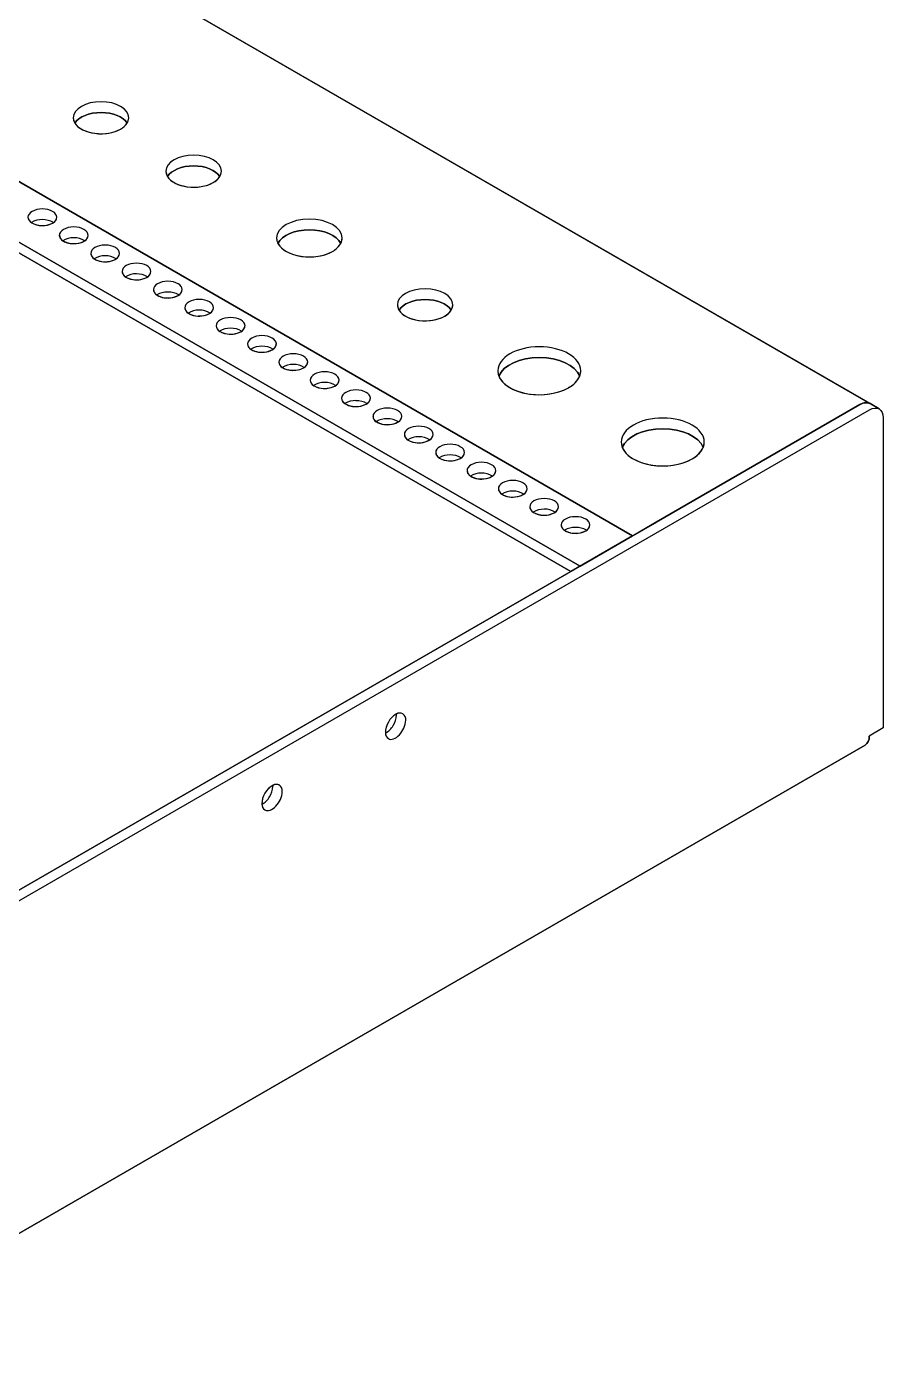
# Model space of a CAD drawing. Header units: millimetres. Extents: x -132 to 387, y -467 to 91.
# Drawn here: x 288.7 to 386.8, y -466.8 to -313.7 of the extents above; entities that cross this region are included whole.
import ezdxf

# ---------------------------------------------------------------- set-up
doc = ezdxf.new("R2010")
doc.units = ezdxf.units.MM
doc.layers.get('0').update_dxf_attribs({"lineweight": 25})

msp = doc.modelspace()

# ---------------------------------------------------------------- linework, layer by layer
for p, q in [((385.27, -356.87), (118.97, -203.13)), ((385.27, -356.87), (118.97, -203.13)), ((118.97, -203.13), (385.24, -356.86)), ((119.02, -203.15), (385.27, -356.87)), ((385.24, -356.86), (119.02, -203.15)), ((358.07, -372.02), (93.2, -219.09)), ((93.2, -219.09), (358.07, -372.02)), ((358.07, -372.02), (93.2, -219.09)), ((87.19, -222.56), (352.06, -375.49)), ((352.06, -375.49), (87.19, -222.56)), ((87.19, -222.56), (352.06, -375.49)), ((87.19, -223.79), (351, -376.1)), ((351, -376.1), (118.18, -241.69)), ((118.18, -241.69), (351, -376.1)), ((261.43, -427.82), (384.13, -356.98)), ((262.49, -428.43), (385.19, -357.59)), ((262.49, -428.43), (385.19, -357.59)), ((262.49, -428.43), (385.19, -357.59)), ((384.12, -356.98), (360.6, -370.56)), ((360.78, -370.44), (384.12, -356.97)), ((360.78, -370.44), (384.11, -356.97)), ((360.78, -370.46), (384.12, -356.98)), ((360.78, -370.46), (384.11, -356.98)), ((384.11, -356.98), (360.78, -370.44)), ((384.12, -356.97), (384.11, -356.97)), ((384.11, -356.97), (384.13, -356.98)), ((384.11, -356.98), (384.11, -356.97)), ((385.24, -356.86), (385.27, -356.87)), ((385.25, -356.86), (385.3, -356.89)), ((386.31, -357.48), (385.25, -356.86)), ((386.31, -357.48), (385.27, -356.87)), ((386.31, -357.48), (385.28, -356.88)), ((385.3, -356.89), (386.31, -357.48)), ((386.78, -358.51), (386.78, -394.02)), ((386.78, -358.51), (386.78, -394.02)), ((386.78, -358.51), (386.78, -394.02)), ((360.6, -370.56), (358.07, -372.02)), ((360.78, -370.46), (358.37, -371.85)), ((360.6, -370.56), (358.37, -371.85)), ((358.37, -371.85), (360.6, -370.56)), ((360.6, -370.56), (360.78, -370.46)), ((360.78, -370.46), (360.6, -370.56)), ((360.78, -370.44), (360.78, -370.46)), ((360.78, -370.44), (360.78, -370.46)), ((360.78, -370.44), (360.78, -370.46)), ((358.07, -372.02), (351, -376.1)), ((358.37, -371.85), (352.06, -375.49)), ((352.06, -375.49), (358.07, -372.02)), ((352.06, -375.49), (358.07, -372.02)), ((358.07, -372.02), (358.37, -371.85)), ((358.07, -372.02), (358.37, -371.85)), ((358.37, -371.85), (358.38, -371.84)), ((351, -376.1), (267.6, -424.25)), ((352.06, -375.49), (273.1, -421.07)), ((273.1, -421.07), (351, -376.1)), ((273.1, -421.07), (351, -376.1)), ((351, -376.1), (352.06, -375.49)), ((351, -376.1), (352.06, -375.49)), ((386.78, -394.02), (385.18, -394.95)), ((386.78, -394.02), (385.18, -394.95)), ((386.78, -394.02), (385.18, -394.95)), ((384.71, -395.98), (262.03, -466.81)), ((262.03, -466.81), (384.71, -395.98)), ((384.71, -395.98), (262.03, -466.81))]:
    msp.add_line(p, q)
for centre, radius, start, end in [((295.16, -324.1), 1.16, 180.5831, 212.523), ((295.16, -324.1), 1.16, 180.5831, 212.523), ((299.19, -324.1), 1.16, 327.4025, 359.3195), ((299.19, -324.1), 1.16, 327.4025, 359.3195), ((298.43, -323.58), 2.08, 298.3784, 326.5649), ((298.43, -323.58), 2.08, 298.3784, 326.5649), ((305.77, -330.23), 1.16, 180.6796, 212.5963), ((305.77, -330.23), 1.16, 180.6796, 212.5963), ((309.8, -330.23), 1.16, 327.4782, 359.4178), ((309.8, -330.23), 1.16, 327.4782, 359.4178), ((309.04, -329.71), 2.07, 298.2978, 326.5684), ((309.04, -329.71), 2.07, 298.2978, 326.5684), ((289.58, -335.45), 0.771, 184.2121, 240.251), ((289.58, -335.45), 0.771, 184.2121, 240.251), ((290.4, -338.07), 2.29, 88.4632, 121.662), ((290.4, -338.07), 2.29, 88.4632, 121.662), ((290.4, -338.07), 2.29, 88.4632, 121.662), ((290.39, -334.21), 2.26, 238.1605, 270.0649), ((290.39, -334.21), 2.26, 238.1605, 270.0649), ((290.45, -333.87), 2.6, 256.1431, 296.9603), ((290.5, -334.05), 2.42, 267.4559, 297.8661), ((290.5, -334.05), 2.42, 267.4559, 297.8661), ((290.52, -338.08), 2.29, 58.3574, 91.5105), ((290.52, -338.08), 2.29, 58.3574, 91.5105), ((290.52, -338.08), 2.29, 58.3574, 91.5105), ((291.29, -335.43), 0.825, 294.1172, 354.487), ((290.88, -334.88), 1.5, 299.7908, 304.2116), ((290.88, -334.88), 1.5, 299.7908, 304.2116), ((291.34, -335.45), 0.771, 299.7918, 355.7585), ((291.34, -335.45), 0.771, 299.7918, 355.7585), ((293.17, -337.53), 0.769, 184.1436, 240.306), ((293.17, -337.53), 0.769, 184.1436, 240.306), ((293.99, -340.15), 2.29, 88.4536, 121.6785), ((293.99, -340.15), 2.29, 88.4536, 121.6785), ((293.99, -340.15), 2.29, 88.4536, 121.6785), ((293.98, -336.28), 2.25, 238.1466, 270.0712), ((293.98, -336.28), 2.25, 238.1466, 270.0712), ((294.04, -335.95), 2.59, 256.138, 296.966), ((294.09, -336.12), 2.42, 267.4553, 297.8667), ((294.09, -336.12), 2.42, 267.4553, 297.8667), ((294.12, -340.15), 2.29, 58.3574, 91.5105), ((294.12, -340.15), 2.29, 58.3574, 91.5105), ((294.12, -340.15), 2.29, 58.3574, 91.5105), ((294.88, -337.51), 0.825, 294.1172, 354.487), ((294.48, -336.96), 1.5, 299.7908, 304.2116), ((294.48, -336.96), 1.5, 299.7908, 304.2116), ((294.94, -337.53), 0.771, 299.7918, 355.7586), ((294.94, -337.53), 0.771, 299.7918, 355.7586), ((318.62, -337.89), 1.33, 180.335, 207.7212), ((318.62, -337.89), 1.33, 180.335, 207.7212), ((323.44, -337.88), 1.35, 332.4093, 359.5345), ((323.44, -337.88), 1.35, 332.4093, 359.5345), ((296.76, -339.6), 0.769, 184.144, 240.3048), ((296.76, -339.6), 0.769, 184.144, 240.3048), ((297.59, -342.22), 2.29, 88.454, 121.6789), ((297.59, -342.22), 2.29, 88.454, 121.6789), ((297.59, -342.22), 2.29, 88.454, 121.6789), ((297.71, -342.22), 2.29, 58.3569, 91.5101), ((297.71, -342.22), 2.29, 58.3569, 91.5101), ((297.71, -342.22), 2.29, 58.3569, 91.5101), ((298.48, -339.58), 0.826, 294.2246, 354.4919), ((298.53, -339.6), 0.771, 299.7931, 355.7582), ((298.53, -339.6), 0.771, 299.7931, 355.7582), ((322.59, -337.35), 2.35, 297.8878, 330.426), ((322.59, -337.35), 2.35, 297.8878, 330.426), ((297.57, -338.36), 2.25, 238.1479, 270.0699), ((297.57, -338.36), 2.25, 238.1479, 270.0699), ((297.64, -338.02), 2.6, 256.1511, 296.9457), ((297.68, -338.19), 2.43, 267.4745, 297.8286), ((297.68, -338.19), 2.43, 267.4745, 297.8286), ((297.91, -338.79), 1.79, 300.4292, 304.0941), ((297.91, -338.79), 1.79, 300.4292, 304.0941), ((300.36, -341.68), 0.771, 184.2412, 240.2075), ((300.36, -341.68), 0.771, 184.2412, 240.2075), ((301.18, -344.29), 2.29, 88.454, 121.6789), ((301.18, -344.29), 2.29, 88.454, 121.6789), ((301.18, -344.29), 2.29, 88.454, 121.6789), ((301.16, -340.43), 2.25, 238.1479, 270.0699), ((301.16, -340.43), 2.25, 238.1479, 270.0699), ((301.23, -340.09), 2.6, 256.1511, 296.9457), ((301.27, -340.26), 2.42, 267.459, 297.8441), ((301.27, -340.26), 2.42, 267.459, 297.8441), ((301.3, -344.3), 2.29, 58.339, 91.528), ((301.3, -344.3), 2.29, 58.339, 91.528), ((301.3, -344.3), 2.29, 58.339, 91.528), ((302.07, -341.65), 0.826, 294.2246, 354.4919), ((301.67, -341.14), 1.47, 300.0228, 304.5005), ((301.67, -341.14), 1.47, 300.0228, 304.5005), ((302.12, -341.68), 0.771, 299.7925, 355.7588), ((302.12, -341.68), 0.771, 299.7925, 355.7588), ((303.95, -343.75), 0.771, 184.2414, 240.2082), ((303.95, -343.75), 0.771, 184.2414, 240.2082), ((304.77, -346.37), 2.29, 88.472, 121.661), ((304.77, -346.37), 2.29, 88.472, 121.661), ((304.77, -346.37), 2.29, 88.472, 121.661), ((304.76, -342.51), 2.25, 238.1454, 270.0751), ((304.76, -342.51), 2.25, 238.1454, 270.0751), ((304.82, -342.17), 2.6, 256.1463, 296.9571), ((304.87, -342.34), 2.42, 267.4541, 297.8455), ((304.87, -342.34), 2.42, 267.4541, 297.8455), ((304.89, -346.37), 2.29, 58.339, 91.528), ((304.89, -346.37), 2.29, 58.339, 91.528), ((304.89, -346.37), 2.29, 58.339, 91.528), ((305.66, -343.73), 0.826, 294.2256, 354.4909), ((305.26, -343.21), 1.47, 300.0334, 304.4983), ((305.26, -343.21), 1.47, 300.0334, 304.4983), ((305.71, -343.75), 0.771, 299.7918, 355.7586), ((305.71, -343.75), 0.771, 299.7918, 355.7586), ((307.54, -345.82), 0.771, 184.2414, 240.2056), ((307.54, -345.82), 0.771, 184.2414, 240.2056), ((309.25, -345.8), 0.825, 294.2192, 354.4965), ((309.3, -345.82), 0.771, 299.7944, 355.7586), ((309.3, -345.82), 0.771, 299.7944, 355.7586), ((332.29, -345.53), 1.17, 180.7119, 212.3911), ((332.29, -345.53), 1.17, 180.7119, 212.3911), ((336.3, -345.53), 1.17, 327.6089, 359.2881), ((336.3, -345.53), 1.17, 327.6089, 359.2881), ((308.36, -348.44), 2.29, 88.473, 121.6634), ((308.36, -348.44), 2.29, 88.473, 121.6634), ((308.36, -348.44), 2.29, 88.473, 121.6634), ((308.35, -344.58), 2.26, 238.1655, 270.0568), ((308.35, -344.58), 2.26, 238.1655, 270.0568), ((308.41, -344.24), 2.6, 256.1445, 296.959), ((308.46, -344.41), 2.42, 267.4517, 297.8496), ((308.46, -344.41), 2.42, 267.4517, 297.8496), ((308.48, -348.44), 2.29, 58.3187, 91.545), ((308.48, -348.44), 2.29, 58.3187, 91.545), ((308.48, -348.44), 2.29, 58.3187, 91.545), ((308.85, -345.27), 1.48, 300.0354, 304.4625), ((308.85, -345.27), 1.48, 300.0354, 304.4625), ((335.55, -345.01), 2.08, 298.3579, 326.5074), ((335.55, -345.01), 2.08, 298.3579, 326.5074), ((311.13, -347.9), 0.771, 184.2414, 240.2056), ((311.13, -347.9), 0.771, 184.2414, 240.2056), ((311.95, -350.52), 2.29, 88.4909, 121.6455), ((311.95, -350.52), 2.29, 88.4909, 121.6455), ((311.95, -350.52), 2.29, 88.4909, 121.6455), ((311.94, -346.65), 2.26, 238.1655, 270.0568), ((311.94, -346.65), 2.26, 238.1655, 270.0568), ((312.01, -346.32), 2.6, 256.1445, 296.959), ((312.05, -346.49), 2.42, 267.4517, 297.8496), ((312.05, -346.49), 2.42, 267.4517, 297.8496), ((312.08, -350.52), 2.29, 58.3187, 91.545), ((312.08, -350.52), 2.29, 58.3187, 91.545), ((312.08, -350.52), 2.29, 58.3187, 91.545), ((312.84, -347.88), 0.825, 294.2192, 354.4965), ((312.44, -347.34), 1.48, 300.0354, 304.4625), ((312.44, -347.34), 1.48, 300.0354, 304.4625), ((312.9, -347.9), 0.769, 299.6966, 355.8564), ((312.9, -347.9), 0.769, 299.6966, 355.8564), ((314.73, -349.97), 0.771, 184.2414, 240.2056), ((314.73, -349.97), 0.771, 184.2414, 240.2056), ((315.55, -352.59), 2.29, 88.4909, 121.6455), ((315.55, -352.59), 2.29, 88.4909, 121.6455), ((315.55, -352.59), 2.29, 88.4909, 121.6455), ((315.53, -348.72), 2.26, 238.1655, 270.0568), ((315.53, -348.72), 2.26, 238.1655, 270.0568), ((315.67, -352.59), 2.29, 58.3187, 91.545), ((315.67, -352.59), 2.29, 58.3187, 91.545), ((315.67, -352.59), 2.29, 58.3187, 91.545), ((316.44, -349.95), 0.825, 294.2192, 354.4965), ((316.03, -349.42), 1.48, 300.0354, 304.4625), ((316.03, -349.42), 1.48, 300.0354, 304.4625), ((316.49, -349.97), 0.769, 299.6966, 355.8564), ((316.49, -349.97), 0.769, 299.6966, 355.8564), ((315.6, -348.39), 2.6, 256.1445, 296.959), ((315.64, -348.56), 2.42, 267.4362, 297.8651), ((315.64, -348.56), 2.42, 267.4362, 297.8651), ((318.32, -352.05), 0.771, 184.2414, 240.2056), ((318.32, -352.05), 0.771, 184.2414, 240.2056), ((320.03, -352.02), 0.823, 294.1368, 354.5789), ((320.08, -352.05), 0.769, 299.6966, 355.8564), ((320.08, -352.05), 0.769, 299.6966, 355.8564), ((319.14, -354.67), 2.29, 88.4909, 121.6455), ((319.14, -354.67), 2.29, 88.4909, 121.6455), ((319.14, -354.67), 2.29, 88.4909, 121.6455), ((319.12, -350.8), 2.26, 238.1655, 270.0568), ((319.12, -350.8), 2.26, 238.1655, 270.0568), ((319.19, -350.46), 2.59, 256.1386, 296.9648), ((319.24, -350.64), 2.42, 267.4362, 297.8651), ((319.24, -350.64), 2.42, 267.4362, 297.8651), ((319.26, -354.66), 2.29, 58.3187, 91.545), ((319.26, -354.66), 2.29, 58.3187, 91.545), ((319.26, -354.66), 2.29, 58.3187, 91.545), ((319.62, -351.49), 1.48, 300.0354, 304.4625), ((319.62, -351.49), 1.48, 300.0354, 304.4625), ((344.3, -353.09), 1.67, 180.3025, 201.8708), ((344.3, -353.09), 1.67, 180.3025, 201.8708), ((349.45, -352.53), 2.82, 297.2288, 335.2322), ((349.45, -352.53), 2.82, 297.2288, 335.2322), ((350.48, -353.1), 1.65, 337.9952, 359.8315), ((350.48, -353.1), 1.65, 337.9952, 359.8315), ((321.91, -354.12), 0.769, 184.1436, 240.3034), ((321.91, -354.12), 0.769, 184.1436, 240.3034), ((322.73, -356.74), 2.29, 88.455, 121.6813), ((322.73, -356.74), 2.29, 88.455, 121.6813), ((322.73, -356.74), 2.29, 88.455, 121.6813), ((322.72, -352.88), 2.25, 238.1258, 270.0965), ((322.72, -352.88), 2.25, 238.1258, 270.0965), ((322.78, -352.54), 2.59, 256.1386, 296.9648), ((322.83, -352.71), 2.42, 267.449, 297.8721), ((322.83, -352.71), 2.42, 267.449, 297.8721), ((322.85, -356.74), 2.29, 58.3117, 91.5292), ((322.85, -356.74), 2.29, 58.3117, 91.5292), ((322.85, -356.74), 2.29, 58.3117, 91.5292), ((323.62, -354.1), 0.825, 294.1113, 354.4921), ((323.34, -353.76), 1.26, 299.6353, 304.8626), ((323.34, -353.76), 1.26, 299.6353, 304.8626), ((323.67, -354.12), 0.77, 299.6602, 355.7589), ((323.67, -354.12), 0.77, 299.6602, 355.7589), ((325.5, -356.19), 0.769, 184.1436, 240.3034), ((325.5, -356.19), 0.769, 184.1436, 240.3034), ((326.32, -358.81), 2.29, 88.455, 121.6813), ((326.32, -358.81), 2.29, 88.455, 121.6813), ((326.32, -358.81), 2.29, 88.455, 121.6813), ((326.44, -358.82), 2.29, 58.3545, 91.5091), ((326.44, -358.82), 2.29, 58.3545, 91.5091), ((326.44, -358.82), 2.29, 58.3545, 91.5091), ((327.21, -356.17), 0.825, 294.1113, 354.4921), ((327.26, -356.19), 0.771, 299.7944, 355.7586), ((327.26, -356.19), 0.771, 299.7944, 355.7586), ((326.31, -354.95), 2.25, 238.1456, 270.0766), ((326.31, -354.95), 2.25, 238.1456, 270.0766), ((326.37, -354.61), 2.59, 256.1386, 296.9648), ((326.42, -354.79), 2.42, 267.449, 297.8721), ((326.42, -354.79), 2.42, 267.449, 297.8721), ((326.8, -355.61), 1.51, 299.7929, 304.1759), ((326.8, -355.61), 1.51, 299.7929, 304.1759), ((384.72, -357.74), 1.03, 55.6274, 59.3376), ((384.72, -357.74), 1.03, 55.6274, 59.3376), ((384.72, -357.74), 1.03, 55.6274, 59.3376), ((329.09, -358.27), 0.769, 184.1436, 240.3034), ((329.09, -358.27), 0.769, 184.1436, 240.3034), ((329.91, -360.88), 2.29, 88.455, 121.6813), ((329.91, -360.88), 2.29, 88.455, 121.6813), ((329.91, -360.88), 2.29, 88.455, 121.6813), ((329.9, -357.02), 2.25, 238.1456, 270.0766), ((329.9, -357.02), 2.25, 238.1456, 270.0766), ((329.97, -356.69), 2.59, 256.1327, 296.9707), ((330.01, -356.86), 2.42, 267.449, 297.8721), ((330.01, -356.86), 2.42, 267.449, 297.8721), ((330.04, -360.89), 2.29, 58.3545, 91.5091), ((330.04, -360.89), 2.29, 58.3545, 91.5091), ((330.04, -360.89), 2.29, 58.3545, 91.5091), ((330.81, -358.25), 0.825, 294.1113, 354.4921), ((330.39, -357.69), 1.51, 299.7929, 304.1759), ((330.39, -357.69), 1.51, 299.7929, 304.1759), ((330.86, -358.27), 0.771, 299.7944, 355.7586), ((330.86, -358.27), 0.771, 299.7944, 355.7586), ((332.69, -360.34), 0.771, 184.2414, 240.2056), ((332.69, -360.34), 0.771, 184.2414, 240.2056), ((333.51, -362.96), 2.29, 88.455, 121.6813), ((333.51, -362.96), 2.29, 88.455, 121.6813), ((333.51, -362.96), 2.29, 88.455, 121.6813), ((333.49, -359.1), 2.25, 238.1456, 270.0766), ((333.49, -359.1), 2.25, 238.1456, 270.0766), ((333.56, -358.76), 2.6, 256.1462, 296.95), ((333.6, -358.93), 2.42, 267.4672, 297.8342), ((333.6, -358.93), 2.42, 267.4672, 297.8342), ((333.63, -362.96), 2.29, 58.3366, 91.527), ((333.63, -362.96), 2.29, 58.3366, 91.527), ((333.63, -362.96), 2.29, 58.3366, 91.527), ((333.82, -359.51), 1.81, 300.4354, 304.0626), ((333.82, -359.51), 1.81, 300.4354, 304.0626), ((334.4, -360.32), 0.825, 294.2192, 354.4965), ((334.45, -360.34), 0.771, 299.7944, 355.7586), ((334.45, -360.34), 0.771, 299.7944, 355.7586), ((358.44, -361.26), 1.67, 180.2071, 201.7895), ((358.44, -361.26), 1.67, 180.2071, 201.7895), ((364.6, -361.26), 1.67, 338.1258, 359.6974), ((364.6, -361.26), 1.67, 338.1258, 359.6974), ((336.28, -362.41), 0.771, 184.2414, 240.2056), ((336.28, -362.41), 0.771, 184.2414, 240.2056), ((337.1, -365.03), 2.29, 88.473, 121.6634), ((337.1, -365.03), 2.29, 88.473, 121.6634), ((337.1, -365.03), 2.29, 88.473, 121.6634), ((337.22, -365.03), 2.29, 58.3366, 91.527), ((337.22, -365.03), 2.29, 58.3366, 91.527), ((337.22, -365.03), 2.29, 58.3366, 91.527), ((337.99, -362.39), 0.825, 294.2192, 354.4965), ((338.04, -362.41), 0.771, 299.7944, 355.7586), ((338.04, -362.41), 0.771, 299.7944, 355.7586), ((363.59, -360.69), 2.82, 297.2137, 335.2023), ((363.59, -360.69), 2.82, 297.2137, 335.2023), ((337.08, -361.17), 2.25, 238.1456, 270.0766), ((337.08, -361.17), 2.25, 238.1456, 270.0766), ((337.15, -360.83), 2.6, 256.1462, 296.95), ((337.2, -361), 2.42, 267.4517, 297.8496), ((337.2, -361), 2.42, 267.4517, 297.8496), ((337.58, -361.86), 1.48, 300.0354, 304.4625), ((337.58, -361.86), 1.48, 300.0354, 304.4625), ((339.87, -364.49), 0.771, 184.2414, 240.2056), ((339.87, -364.49), 0.771, 184.2414, 240.2056), ((340.69, -367.11), 2.29, 88.473, 121.6634), ((340.69, -367.11), 2.29, 88.473, 121.6634), ((340.69, -367.11), 2.29, 88.473, 121.6634), ((340.68, -363.24), 2.25, 238.1456, 270.0766), ((340.68, -363.24), 2.25, 238.1456, 270.0766), ((340.74, -362.91), 2.6, 256.1445, 296.959), ((340.79, -363.08), 2.42, 267.4517, 297.8496), ((340.79, -363.08), 2.42, 267.4517, 297.8496), ((340.81, -367.11), 2.29, 58.3366, 91.527), ((340.81, -367.11), 2.29, 58.3366, 91.527), ((340.81, -367.11), 2.29, 58.3366, 91.527), ((341.58, -364.47), 0.825, 294.2192, 354.4965), ((341.18, -363.93), 1.48, 300.0354, 304.4625), ((341.18, -363.93), 1.48, 300.0354, 304.4625), ((341.63, -364.49), 0.771, 299.7944, 355.7586), ((341.63, -364.49), 0.771, 299.7944, 355.7586), ((343.46, -366.56), 0.771, 184.2414, 240.2056), ((343.46, -366.56), 0.771, 184.2414, 240.2056), ((344.28, -369.18), 2.29, 88.473, 121.6634), ((344.28, -369.18), 2.29, 88.473, 121.6634), ((344.28, -369.18), 2.29, 88.473, 121.6634), ((344.27, -365.32), 2.26, 238.1655, 270.0568), ((344.27, -365.32), 2.26, 238.1655, 270.0568), ((344.33, -364.98), 2.6, 256.1445, 296.959), ((344.38, -365.15), 2.42, 267.4517, 297.8496), ((344.38, -365.15), 2.42, 267.4517, 297.8496), ((344.41, -369.18), 2.29, 58.3187, 91.545), ((344.41, -369.18), 2.29, 58.3187, 91.545), ((344.41, -369.18), 2.29, 58.3187, 91.545), ((345.17, -366.54), 0.825, 294.2192, 354.4965), ((344.77, -366.01), 1.48, 300.0354, 304.4625), ((344.77, -366.01), 1.48, 300.0354, 304.4625), ((345.22, -366.56), 0.771, 299.7944, 355.7586), ((345.22, -366.56), 0.771, 299.7944, 355.7586), ((347.06, -368.64), 0.771, 184.2414, 240.2056), ((347.06, -368.64), 0.771, 184.2414, 240.2056), ((347.88, -371.26), 2.29, 88.4909, 121.6455), ((347.88, -371.26), 2.29, 88.4909, 121.6455), ((347.88, -371.26), 2.29, 88.4909, 121.6455), ((348, -371.25), 2.29, 58.3187, 91.545), ((348, -371.25), 2.29, 58.3187, 91.545), ((348, -371.25), 2.29, 58.3187, 91.545), ((348.76, -368.61), 0.825, 294.2192, 354.4965), ((348.82, -368.64), 0.769, 299.6966, 355.8564), ((348.82, -368.64), 0.769, 299.6966, 355.8564), ((347.86, -367.39), 2.26, 238.1655, 270.0568), ((347.86, -367.39), 2.26, 238.1655, 270.0568), ((347.93, -367.05), 2.6, 256.1445, 296.959), ((347.97, -367.23), 2.42, 267.4517, 297.8496), ((347.97, -367.23), 2.42, 267.4517, 297.8496), ((348.36, -368.08), 1.48, 300.0354, 304.4625), ((348.36, -368.08), 1.48, 300.0354, 304.4625), ((361.66, -371.96), 1.76, 120.1102, 127.3274), ((361.66, -371.96), 1.76, 120.1102, 127.3274), ((361.66, -371.96), 1.76, 120.1102, 127.3274), ((350.65, -370.71), 0.771, 184.2414, 240.2056), ((350.65, -370.71), 0.771, 184.2414, 240.2056), ((351.47, -373.33), 2.29, 88.4909, 121.6455), ((351.47, -373.33), 2.29, 88.4909, 121.6455), ((351.47, -373.33), 2.29, 88.4909, 121.6455), ((351.45, -369.46), 2.26, 238.1655, 270.0568), ((351.45, -369.46), 2.26, 238.1655, 270.0568), ((351.52, -369.13), 2.6, 256.1445, 296.959), ((351.56, -369.3), 2.42, 267.4362, 297.8651), ((351.56, -369.3), 2.42, 267.4362, 297.8651), ((351.59, -373.33), 2.29, 58.3187, 91.545), ((351.59, -373.33), 2.29, 58.3187, 91.545), ((351.59, -373.33), 2.29, 58.3187, 91.545), ((352.36, -370.69), 0.825, 294.2192, 354.4965), ((351.95, -370.16), 1.48, 300.0354, 304.4625), ((351.95, -370.16), 1.48, 300.0354, 304.4625), ((352.41, -370.71), 0.769, 299.6966, 355.8564), ((352.41, -370.71), 0.769, 299.6966, 355.8564), ((332.04, -394.55), 2.29, 148.469, 181.6896), ((332.04, -394.55), 2.29, 148.469, 181.6896), ((332.1, -394.44), 2.29, 118.3783, 151.5288), ((332.1, -394.44), 2.29, 118.3783, 151.5288), ((328.6, -392.45), 2.41, 327.3834, 357.8789), ((328.6, -392.45), 2.41, 327.3834, 357.8789), ((328.6, -392.45), 2.41, 327.3834, 357.8789), ((331.4, -393.09), 0.772, 64.2331, 120.228), ((331.4, -393.09), 0.772, 64.2331, 120.228), ((329.59, -392.54), 1.43, 0.1904, 4.7974), ((329.59, -392.54), 1.43, 0.1904, 4.7974), ((329.59, -392.54), 1.43, 0.1904, 4.7974), ((329.48, -393.01), 2.6, 316.1295, 356.9289), ((329.48, -393.01), 2.6, 316.1295, 356.9289), ((329.48, -393.01), 2.6, 316.1295, 356.9289), ((331.26, -393.07), 0.825, 354.1875, 54.5288), ((331.26, -393.07), 0.825, 354.1875, 54.5288), ((331.26, -393.07), 0.825, 354.1875, 54.5288), ((328.68, -392.62), 2.26, 298.2102, 330.0694), ((328.68, -392.62), 2.26, 298.2102, 330.0694), ((328.68, -392.62), 2.26, 298.2102, 330.0694), ((330.52, -394.62), 0.768, 179.6435, 235.8589), ((330.52, -394.62), 0.768, 179.6435, 235.8589), ((317.96, -402.61), 2.29, 118.3786, 151.5223), ((317.96, -402.61), 2.29, 118.3786, 151.5223), ((314.45, -400.61), 2.42, 327.4477, 357.8173), ((314.45, -400.61), 2.42, 327.4477, 357.8173), ((314.45, -400.61), 2.42, 327.4477, 357.8173), ((317.26, -401.26), 0.772, 64.2331, 120.228), ((317.26, -401.26), 0.772, 64.2331, 120.228), ((315.45, -400.71), 1.43, 0.1938, 4.7983), ((315.45, -400.71), 1.43, 0.1938, 4.7983), ((315.45, -400.71), 1.43, 0.1938, 4.7983), ((317.9, -402.71), 2.29, 148.4382, 181.6358), ((317.9, -402.71), 2.29, 148.4382, 181.6358), ((314.54, -400.79), 2.25, 298.132, 330.0766), ((314.54, -400.79), 2.25, 298.132, 330.0766), ((314.54, -400.79), 2.25, 298.132, 330.0766), ((315.34, -401.18), 2.6, 316.1502, 356.9662), ((315.34, -401.18), 2.6, 316.1502, 356.9662), ((315.34, -401.18), 2.6, 316.1502, 356.9662), ((316.38, -402.78), 0.771, 179.8122, 235.8228), ((316.38, -402.78), 0.771, 179.8122, 235.8228)]:
    msp.add_arc(centre, radius, start, end)
for points in [[(297.18, -322.28), (295.42, -322.28), (294, -323.1), (294, -324.12)], [(297.18, -322.28), (295.42, -322.28), (294, -323.1), (294, -324.12)], [(297.18, -322.28), (295.42, -322.28), (294, -323.1), (294, -324.12)], [(300.35, -324.12), (300.35, -323.1), (298.93, -322.28), (297.18, -322.28)], [(300.35, -324.12), (300.35, -323.1), (298.93, -322.28), (297.18, -322.28)], [(300.35, -324.12), (300.35, -323.1), (298.93, -322.28), (297.18, -322.28)], [(294, -324.12), (294, -324.86), (294.77, -325.53), (295.96, -325.81)], [(297.18, -323.51), (295.83, -323.51), (294.63, -324), (294.18, -324.73)], [(294.18, -324.73), (294.63, -324), (295.83, -323.51), (297.18, -323.51)], [(297.18, -323.51), (295.83, -323.51), (294.63, -324), (294.18, -324.73)], [(300.17, -324.73), (299.72, -324), (298.52, -323.51), (297.18, -323.51)], [(297.18, -323.51), (298.52, -323.51), (299.72, -324), (300.17, -324.73)], [(300.17, -324.73), (299.72, -324), (298.52, -323.51), (297.18, -323.51)], [(299.42, -325.41), (300.02, -325.07), (300.35, -324.6), (300.35, -324.12)], [(294.18, -324.73), (294.55, -325.32), (295.41, -325.77), (296.48, -325.9)], [(294.18, -324.73), (294.55, -325.32), (295.41, -325.77), (296.48, -325.9)], [(295.96, -325.81), (297.15, -326.09), (298.51, -325.94), (299.42, -325.41)], [(296.48, -325.9), (297.54, -326.04), (298.65, -325.86), (299.42, -325.41)], [(296.48, -325.9), (297.54, -326.04), (298.65, -325.86), (299.42, -325.41)], [(307.78, -328.41), (306.03, -328.41), (304.61, -329.23), (304.61, -330.24)], [(307.78, -328.41), (306.03, -328.41), (304.61, -329.23), (304.61, -330.24)], [(307.78, -328.41), (306.03, -328.41), (304.61, -329.23), (304.61, -330.24)], [(310.96, -330.24), (310.96, -329.23), (309.54, -328.41), (307.78, -328.41)], [(310.96, -330.24), (310.96, -329.23), (309.54, -328.41), (307.78, -328.41)], [(310.96, -330.24), (310.96, -329.23), (309.54, -328.41), (307.78, -328.41)], [(304.61, -330.24), (304.61, -330.98), (305.38, -331.65), (306.57, -331.93)], [(307.78, -329.63), (306.44, -329.63), (305.24, -330.12), (304.79, -330.85)], [(304.79, -330.85), (305.24, -330.12), (306.44, -329.63), (307.78, -329.63)], [(307.78, -329.63), (306.44, -329.63), (305.24, -330.12), (304.79, -330.85)], [(310.77, -330.85), (310.32, -330.12), (309.13, -329.63), (307.78, -329.63)], [(307.78, -329.63), (309.13, -329.63), (310.32, -330.12), (310.77, -330.85)], [(310.77, -330.85), (310.32, -330.12), (309.13, -329.63), (307.78, -329.63)], [(310.03, -331.54), (310.62, -331.19), (310.96, -330.73), (310.96, -330.24)], [(304.79, -330.85), (305.15, -331.45), (306.02, -331.89), (307.08, -332.03)], [(304.79, -330.85), (305.15, -331.45), (306.02, -331.89), (307.08, -332.03)], [(306.57, -331.93), (307.75, -332.22), (309.12, -332.06), (310.03, -331.54)], [(307.08, -332.03), (308.14, -332.17), (309.26, -331.98), (310.03, -331.54)], [(307.08, -332.03), (308.14, -332.17), (309.26, -331.98), (310.03, -331.54)], [(290.46, -334.56), (289.55, -334.56), (288.81, -334.99), (288.81, -335.51)], [(290.46, -334.56), (289.55, -334.56), (288.81, -334.99), (288.81, -335.51)], [(290.46, -334.56), (289.55, -334.56), (288.81, -334.99), (288.81, -335.51)], [(292.11, -335.51), (292.11, -334.99), (291.37, -334.56), (290.46, -334.56)], [(292.11, -335.51), (292.11, -334.99), (291.37, -334.56), (290.46, -334.56)], [(292.11, -335.51), (292.11, -334.99), (291.37, -334.56), (290.46, -334.56)], [(288.81, -335.51), (288.81, -335.9), (289.21, -336.24), (289.83, -336.39)], [(294.06, -336.63), (293.14, -336.63), (292.4, -337.06), (292.4, -337.59)], [(294.06, -336.63), (293.14, -336.63), (292.4, -337.06), (292.4, -337.59)], [(294.06, -336.63), (293.14, -336.63), (292.4, -337.06), (292.4, -337.59)], [(295.7, -337.59), (295.7, -337.06), (294.97, -336.63), (294.06, -336.63)], [(295.7, -337.59), (295.7, -337.06), (294.97, -336.63), (294.06, -336.63)], [(295.7, -337.59), (295.7, -337.06), (294.97, -336.63), (294.06, -336.63)], [(321.04, -335.73), (318.97, -335.73), (317.29, -336.7), (317.29, -337.89)], [(321.04, -335.73), (318.97, -335.73), (317.29, -336.7), (317.29, -337.89)], [(321.04, -335.73), (318.97, -335.73), (317.29, -336.7), (317.29, -337.89)], [(324.79, -337.89), (324.79, -336.7), (323.11, -335.73), (321.04, -335.73)], [(324.79, -337.89), (324.79, -336.7), (323.11, -335.73), (321.04, -335.73)], [(324.79, -337.89), (324.79, -336.7), (323.11, -335.73), (321.04, -335.73)], [(292.4, -337.59), (292.4, -337.97), (292.81, -338.32), (293.42, -338.47)], [(317.29, -337.89), (317.29, -338.77), (318.2, -339.56), (319.61, -339.89)], [(321.04, -336.95), (319.38, -336.95), (317.91, -337.59), (317.44, -338.51)], [(317.44, -338.51), (317.91, -337.59), (319.38, -336.95), (321.04, -336.95)], [(321.04, -336.95), (319.38, -336.95), (317.91, -337.59), (317.44, -338.51)], [(324.64, -338.51), (324.17, -337.59), (322.7, -336.95), (321.04, -336.95)], [(321.04, -336.95), (322.7, -336.95), (324.17, -337.59), (324.64, -338.51)], [(324.64, -338.51), (324.17, -337.59), (322.7, -336.95), (321.04, -336.95)], [(323.69, -339.43), (324.4, -339.02), (324.79, -338.47), (324.79, -337.89)], [(297.65, -338.71), (296.74, -338.71), (296, -339.13), (296, -339.66)], [(297.65, -338.71), (296.74, -338.71), (296, -339.13), (296, -339.66)], [(297.65, -338.71), (296.74, -338.71), (296, -339.13), (296, -339.66)], [(296, -339.66), (296, -340.04), (296.4, -340.39), (297.02, -340.54)], [(299.3, -339.66), (299.3, -339.13), (298.56, -338.71), (297.65, -338.71)], [(299.3, -339.66), (299.3, -339.13), (298.56, -338.71), (297.65, -338.71)], [(299.3, -339.66), (299.3, -339.13), (298.56, -338.71), (297.65, -338.71)], [(317.44, -338.51), (317.82, -339.24), (318.83, -339.8), (320.11, -339.99)], [(317.44, -338.51), (317.82, -339.24), (318.83, -339.8), (320.11, -339.99)], [(319.61, -339.89), (321.01, -340.23), (322.62, -340.04), (323.69, -339.43)], [(320.11, -339.99), (321.4, -340.18), (322.76, -339.97), (323.69, -339.43)], [(320.11, -339.99), (321.4, -340.18), (322.76, -339.97), (323.69, -339.43)], [(301.24, -340.78), (300.33, -340.78), (299.59, -341.21), (299.59, -341.73)], [(301.24, -340.78), (300.33, -340.78), (299.59, -341.21), (299.59, -341.73)], [(301.24, -340.78), (300.33, -340.78), (299.59, -341.21), (299.59, -341.73)], [(302.89, -341.73), (302.89, -341.21), (302.15, -340.78), (301.24, -340.78)], [(302.89, -341.73), (302.89, -341.21), (302.15, -340.78), (301.24, -340.78)], [(302.89, -341.73), (302.89, -341.21), (302.15, -340.78), (301.24, -340.78)], [(299.59, -341.73), (299.59, -342.12), (299.99, -342.47), (300.61, -342.61)], [(304.83, -342.85), (303.92, -342.85), (303.18, -343.28), (303.18, -343.81)], [(304.83, -342.85), (303.92, -342.85), (303.18, -343.28), (303.18, -343.81)], [(304.83, -342.85), (303.92, -342.85), (303.18, -343.28), (303.18, -343.81)], [(306.48, -343.81), (306.48, -343.28), (305.74, -342.85), (304.83, -342.85)], [(306.48, -343.81), (306.48, -343.28), (305.74, -342.85), (304.83, -342.85)], [(306.48, -343.81), (306.48, -343.28), (305.74, -342.85), (304.83, -342.85)], [(303.18, -343.81), (303.18, -344.19), (303.58, -344.54), (304.2, -344.69)], [(334.3, -343.72), (332.54, -343.72), (331.12, -344.54), (331.12, -345.55)], [(334.3, -343.72), (332.54, -343.72), (331.12, -344.54), (331.12, -345.55)], [(334.3, -343.72), (332.54, -343.72), (331.12, -344.54), (331.12, -345.55)], [(337.47, -345.55), (337.47, -344.54), (336.05, -343.72), (334.3, -343.72)], [(337.47, -345.55), (337.47, -344.54), (336.05, -343.72), (334.3, -343.72)], [(337.47, -345.55), (337.47, -344.54), (336.05, -343.72), (334.3, -343.72)], [(308.42, -344.93), (307.51, -344.93), (306.77, -345.35), (306.77, -345.88)], [(308.42, -344.93), (307.51, -344.93), (306.77, -345.35), (306.77, -345.88)], [(308.42, -344.93), (307.51, -344.93), (306.77, -345.35), (306.77, -345.88)], [(306.77, -345.88), (306.77, -346.27), (307.18, -346.61), (307.79, -346.76)], [(310.07, -345.88), (310.07, -345.35), (309.33, -344.93), (308.42, -344.93)], [(310.07, -345.88), (310.07, -345.35), (309.33, -344.93), (308.42, -344.93)], [(310.07, -345.88), (310.07, -345.35), (309.33, -344.93), (308.42, -344.93)], [(331.12, -345.55), (331.12, -346.29), (331.9, -346.96), (333.08, -347.24)], [(334.3, -344.94), (332.95, -344.94), (331.75, -345.43), (331.31, -346.16)], [(331.31, -346.16), (331.75, -345.43), (332.95, -344.94), (334.3, -344.94)], [(334.3, -344.94), (332.95, -344.94), (331.75, -345.43), (331.31, -346.16)], [(337.29, -346.16), (336.84, -345.43), (335.64, -344.94), (334.3, -344.94)], [(334.3, -344.94), (335.64, -344.94), (336.84, -345.43), (337.29, -346.16)], [(337.29, -346.16), (336.84, -345.43), (335.64, -344.94), (334.3, -344.94)], [(336.54, -346.85), (337.14, -346.5), (337.47, -346.04), (337.47, -345.55)], [(312.02, -347), (311.1, -347), (310.37, -347.43), (310.37, -347.95)], [(312.02, -347), (311.1, -347), (310.37, -347.43), (310.37, -347.95)], [(312.02, -347), (311.1, -347), (310.37, -347.43), (310.37, -347.95)], [(313.67, -347.95), (313.67, -347.43), (312.93, -347), (312.02, -347)], [(313.67, -347.95), (313.67, -347.43), (312.93, -347), (312.02, -347)], [(313.67, -347.95), (313.67, -347.43), (312.93, -347), (312.02, -347)], [(331.31, -346.16), (331.67, -346.75), (332.54, -347.2), (333.6, -347.34)], [(331.31, -346.16), (331.67, -346.75), (332.54, -347.2), (333.6, -347.34)], [(333.08, -347.24), (334.27, -347.53), (335.63, -347.37), (336.54, -346.85)], [(333.6, -347.34), (334.66, -347.48), (335.77, -347.29), (336.54, -346.85)], [(333.6, -347.34), (334.66, -347.48), (335.77, -347.29), (336.54, -346.85)], [(310.37, -347.95), (310.37, -348.34), (310.77, -348.69), (311.38, -348.83)], [(315.61, -349.08), (314.7, -349.08), (313.96, -349.5), (313.96, -350.03)], [(315.61, -349.08), (314.7, -349.08), (313.96, -349.5), (313.96, -350.03)], [(315.61, -349.08), (314.7, -349.08), (313.96, -349.5), (313.96, -350.03)], [(317.26, -350.03), (317.26, -349.5), (316.52, -349.08), (315.61, -349.08)], [(317.26, -350.03), (317.26, -349.5), (316.52, -349.08), (315.61, -349.08)], [(317.26, -350.03), (317.26, -349.5), (316.52, -349.08), (315.61, -349.08)], [(313.96, -350.03), (313.96, -350.41), (314.36, -350.76), (314.98, -350.91)], [(347.38, -350.36), (344.76, -350.36), (342.63, -351.59), (342.63, -353.1)], [(347.38, -350.36), (344.76, -350.36), (342.63, -351.59), (342.63, -353.1)], [(347.38, -350.36), (344.76, -350.36), (342.63, -351.59), (342.63, -353.1)], [(352.13, -353.1), (352.13, -351.59), (350, -350.36), (347.38, -350.36)], [(352.13, -353.1), (352.13, -351.59), (350, -350.36), (347.38, -350.36)], [(352.13, -353.1), (352.13, -351.59), (350, -350.36), (347.38, -350.36)], [(319.2, -351.15), (318.29, -351.15), (317.55, -351.58), (317.55, -352.1)], [(319.2, -351.15), (318.29, -351.15), (317.55, -351.58), (317.55, -352.1)], [(319.2, -351.15), (318.29, -351.15), (317.55, -351.58), (317.55, -352.1)], [(317.55, -352.1), (317.55, -352.49), (317.95, -352.84), (318.57, -352.98)], [(320.85, -352.1), (320.85, -351.58), (320.11, -351.15), (319.2, -351.15)], [(320.85, -352.1), (320.85, -351.58), (320.11, -351.15), (319.2, -351.15)], [(320.85, -352.1), (320.85, -351.58), (320.11, -351.15), (319.2, -351.15)], [(347.38, -351.58), (345.17, -351.58), (343.24, -352.47), (342.75, -353.71)], [(342.75, -353.71), (343.24, -352.47), (345.17, -351.58), (347.38, -351.58)], [(347.38, -351.58), (345.17, -351.58), (343.24, -352.47), (342.75, -353.71)], [(352.01, -353.71), (351.52, -352.47), (349.59, -351.58), (347.38, -351.58)], [(347.38, -351.58), (349.59, -351.58), (351.52, -352.47), (352.01, -353.71)], [(352.01, -353.71), (351.52, -352.47), (349.59, -351.58), (347.38, -351.58)], [(322.79, -353.22), (321.88, -353.22), (321.14, -353.65), (321.14, -354.18)], [(322.79, -353.22), (321.88, -353.22), (321.14, -353.65), (321.14, -354.18)], [(322.79, -353.22), (321.88, -353.22), (321.14, -353.65), (321.14, -354.18)], [(324.44, -354.18), (324.44, -353.65), (323.7, -353.22), (322.79, -353.22)], [(324.44, -354.18), (324.44, -353.65), (323.7, -353.22), (322.79, -353.22)], [(324.44, -354.18), (324.44, -353.65), (323.7, -353.22), (322.79, -353.22)], [(342.63, -353.1), (342.63, -354.21), (343.79, -355.21), (345.56, -355.64)], [(342.75, -353.71), (343.13, -354.69), (344.4, -355.46), (346.07, -355.74)], [(342.75, -353.71), (343.13, -354.69), (344.4, -355.46), (346.07, -355.74)], [(350.74, -355.04), (351.63, -354.53), (352.13, -353.83), (352.13, -353.1)], [(321.14, -354.18), (321.14, -354.56), (321.54, -354.91), (322.16, -355.06)], [(345.56, -355.64), (347.34, -356.06), (349.38, -355.83), (350.74, -355.04)], [(346.07, -355.74), (347.73, -356.01), (349.52, -355.75), (350.74, -355.04)], [(346.07, -355.74), (347.73, -356.01), (349.52, -355.75), (350.74, -355.04)], [(326.38, -355.3), (325.47, -355.3), (324.73, -355.72), (324.73, -356.25)], [(326.38, -355.3), (325.47, -355.3), (324.73, -355.72), (324.73, -356.25)], [(326.38, -355.3), (325.47, -355.3), (324.73, -355.72), (324.73, -356.25)], [(324.73, -356.25), (324.73, -356.64), (325.14, -356.98), (325.75, -357.13)], [(328.03, -356.25), (328.03, -355.72), (327.3, -355.3), (326.38, -355.3)], [(328.03, -356.25), (328.03, -355.72), (327.3, -355.3), (326.38, -355.3)], [(328.03, -356.25), (328.03, -355.72), (327.3, -355.3), (326.38, -355.3)], [(384.11, -356.97), (384.54, -356.72), (384.94, -356.68), (385.24, -356.86)], [(385.24, -356.86), (384.94, -356.68), (384.54, -356.72), (384.11, -356.97)], [(385.24, -356.86), (384.94, -356.68), (384.54, -356.72), (384.11, -356.97)], [(384.13, -356.98), (384.55, -356.73), (384.95, -356.69), (385.25, -356.86)], [(384.13, -356.98), (384.55, -356.73), (384.95, -356.69), (385.25, -356.86)], [(384.13, -356.98), (384.55, -356.73), (384.95, -356.69), (385.25, -356.86)], [(329.98, -357.37), (329.06, -357.37), (328.33, -357.8), (328.33, -358.32)], [(329.98, -357.37), (329.06, -357.37), (328.33, -357.8), (328.33, -358.32)], [(329.98, -357.37), (329.06, -357.37), (328.33, -357.8), (328.33, -358.32)], [(331.63, -358.32), (331.63, -357.8), (330.89, -357.37), (329.98, -357.37)], [(331.63, -358.32), (331.63, -357.8), (330.89, -357.37), (329.98, -357.37)], [(331.63, -358.32), (331.63, -357.8), (330.89, -357.37), (329.98, -357.37)], [(385.19, -357.59), (385.61, -357.34), (386.02, -357.3), (386.31, -357.48)], [(385.19, -357.59), (385.61, -357.34), (386.02, -357.3), (386.31, -357.48)], [(385.19, -357.59), (385.61, -357.34), (386.02, -357.3), (386.31, -357.48)], [(386.31, -357.48), (386.61, -357.65), (386.78, -358.02), (386.78, -358.51)], [(386.31, -357.48), (386.61, -357.65), (386.78, -358.02), (386.78, -358.51)], [(386.31, -357.48), (386.61, -357.65), (386.78, -358.02), (386.78, -358.51)], [(328.33, -358.32), (328.33, -358.71), (328.73, -359.06), (329.34, -359.2)], [(333.57, -359.45), (332.66, -359.45), (331.92, -359.87), (331.92, -360.4)], [(333.57, -359.45), (332.66, -359.45), (331.92, -359.87), (331.92, -360.4)], [(333.57, -359.45), (332.66, -359.45), (331.92, -359.87), (331.92, -360.4)], [(335.22, -360.4), (335.22, -359.87), (334.48, -359.45), (333.57, -359.45)], [(335.22, -360.4), (335.22, -359.87), (334.48, -359.45), (333.57, -359.45)], [(335.22, -360.4), (335.22, -359.87), (334.48, -359.45), (333.57, -359.45)], [(361.52, -358.52), (358.9, -358.52), (356.77, -359.75), (356.77, -361.27)], [(361.52, -358.52), (358.9, -358.52), (356.77, -359.75), (356.77, -361.27)], [(361.52, -358.52), (358.9, -358.52), (356.77, -359.75), (356.77, -361.27)], [(361.52, -359.75), (359.31, -359.75), (357.39, -360.63), (356.89, -361.88)], [(356.89, -361.88), (357.39, -360.63), (359.31, -359.75), (361.52, -359.75)], [(361.52, -359.75), (359.31, -359.75), (357.39, -360.63), (356.89, -361.88)], [(366.27, -361.27), (366.27, -359.75), (364.15, -358.52), (361.52, -358.52)], [(366.27, -361.27), (366.27, -359.75), (364.15, -358.52), (361.52, -358.52)], [(366.27, -361.27), (366.27, -359.75), (364.15, -358.52), (361.52, -358.52)], [(366.15, -361.88), (365.66, -360.63), (363.74, -359.75), (361.52, -359.75)], [(361.52, -359.75), (363.74, -359.75), (365.66, -360.63), (366.15, -361.88)], [(366.15, -361.88), (365.66, -360.63), (363.74, -359.75), (361.52, -359.75)], [(331.92, -360.4), (331.92, -360.78), (332.32, -361.13), (332.94, -361.28)], [(356.77, -361.27), (356.77, -362.38), (357.93, -363.38), (359.7, -363.8)], [(364.88, -363.21), (365.77, -362.69), (366.27, -361.99), (366.27, -361.27)], [(337.16, -361.52), (336.25, -361.52), (335.51, -361.95), (335.51, -362.47)], [(337.16, -361.52), (336.25, -361.52), (335.51, -361.95), (335.51, -362.47)], [(337.16, -361.52), (336.25, -361.52), (335.51, -361.95), (335.51, -362.47)], [(335.51, -362.47), (335.51, -362.86), (335.91, -363.2), (336.53, -363.35)], [(338.81, -362.47), (338.81, -361.95), (338.07, -361.52), (337.16, -361.52)], [(338.81, -362.47), (338.81, -361.95), (338.07, -361.52), (337.16, -361.52)], [(338.81, -362.47), (338.81, -361.95), (338.07, -361.52), (337.16, -361.52)], [(356.89, -361.88), (357.28, -362.85), (358.55, -363.63), (360.21, -363.9)], [(356.89, -361.88), (357.28, -362.85), (358.55, -363.63), (360.21, -363.9)], [(340.75, -363.59), (339.84, -363.59), (339.1, -364.02), (339.1, -364.55)], [(340.75, -363.59), (339.84, -363.59), (339.1, -364.02), (339.1, -364.55)], [(340.75, -363.59), (339.84, -363.59), (339.1, -364.02), (339.1, -364.55)], [(342.4, -364.55), (342.4, -364.02), (341.66, -363.59), (340.75, -363.59)], [(342.4, -364.55), (342.4, -364.02), (341.66, -363.59), (340.75, -363.59)], [(342.4, -364.55), (342.4, -364.02), (341.66, -363.59), (340.75, -363.59)], [(359.7, -363.8), (361.48, -364.22), (363.52, -363.99), (364.88, -363.21)], [(360.21, -363.9), (361.87, -364.18), (363.66, -363.91), (364.88, -363.21)], [(360.21, -363.9), (361.87, -364.18), (363.66, -363.91), (364.88, -363.21)], [(339.1, -364.55), (339.1, -364.93), (339.5, -365.28), (340.12, -365.43)], [(344.34, -365.67), (343.43, -365.67), (342.69, -366.09), (342.69, -366.62)], [(344.34, -365.67), (343.43, -365.67), (342.69, -366.09), (342.69, -366.62)], [(344.34, -365.67), (343.43, -365.67), (342.69, -366.09), (342.69, -366.62)], [(345.99, -366.62), (345.99, -366.09), (345.25, -365.67), (344.34, -365.67)], [(345.99, -366.62), (345.99, -366.09), (345.25, -365.67), (344.34, -365.67)], [(345.99, -366.62), (345.99, -366.09), (345.25, -365.67), (344.34, -365.67)], [(342.69, -366.62), (342.69, -367.01), (343.1, -367.35), (343.71, -367.5)], [(347.94, -367.74), (347.02, -367.74), (346.29, -368.17), (346.29, -368.69)], [(347.94, -367.74), (347.02, -367.74), (346.29, -368.17), (346.29, -368.69)], [(347.94, -367.74), (347.02, -367.74), (346.29, -368.17), (346.29, -368.69)], [(346.29, -368.69), (346.29, -369.08), (346.69, -369.43), (347.31, -369.57)], [(349.59, -368.69), (349.59, -368.17), (348.85, -367.74), (347.94, -367.74)], [(349.59, -368.69), (349.59, -368.17), (348.85, -367.74), (347.94, -367.74)], [(349.59, -368.69), (349.59, -368.17), (348.85, -367.74), (347.94, -367.74)], [(351.53, -369.82), (350.62, -369.82), (349.88, -370.24), (349.88, -370.77)], [(351.53, -369.82), (350.62, -369.82), (349.88, -370.24), (349.88, -370.77)], [(351.53, -369.82), (350.62, -369.82), (349.88, -370.24), (349.88, -370.77)], [(353.18, -370.77), (353.18, -370.24), (352.44, -369.82), (351.53, -369.82)], [(353.18, -370.77), (353.18, -370.24), (352.44, -369.82), (351.53, -369.82)], [(353.18, -370.77), (353.18, -370.24), (352.44, -369.82), (351.53, -369.82)], [(349.88, -370.77), (349.88, -371.15), (350.28, -371.5), (350.9, -371.65)], [(330.09, -393.35), (329.63, -394.14), (329.63, -394.99), (330.09, -395.25)], [(331.74, -392.4), (331.28, -392.13), (330.54, -392.56), (330.09, -393.35)], [(330.09, -395.25), (330.42, -395.45), (330.92, -395.27), (331.36, -394.81)], [(330.09, -395.25), (330.42, -395.45), (330.92, -395.27), (331.36, -394.81)], [(330.09, -395.25), (330.42, -395.45), (330.92, -395.27), (331.36, -394.81)], [(385.18, -394.95), (385.18, -395.44), (385.01, -395.81), (384.71, -395.98)], [(384.71, -395.98), (385.01, -395.81), (385.18, -395.44), (385.18, -394.95)], [(384.71, -395.98), (385.01, -395.81), (385.18, -395.44), (385.18, -394.95)], [(317.59, -400.56), (317.14, -400.3), (316.4, -400.72), (315.94, -401.51)], [(317.94, -401.32), (317.94, -400.96), (317.81, -400.69), (317.59, -400.56)], [(317.94, -401.32), (317.94, -400.96), (317.81, -400.69), (317.59, -400.56)], [(317.94, -401.32), (317.94, -400.96), (317.81, -400.69), (317.59, -400.56)], [(315.94, -401.51), (315.49, -402.3), (315.49, -403.16), (315.94, -403.42)], [(315.94, -403.42), (316.28, -403.61), (316.78, -403.44), (317.21, -402.98)], [(315.94, -403.42), (316.28, -403.61), (316.78, -403.44), (317.21, -402.98)], [(315.94, -403.42), (316.28, -403.61), (316.78, -403.44), (317.21, -402.98)]]:
    msp.add_open_spline(points, degree=3)

doc.saveas('drawing.dxf')
